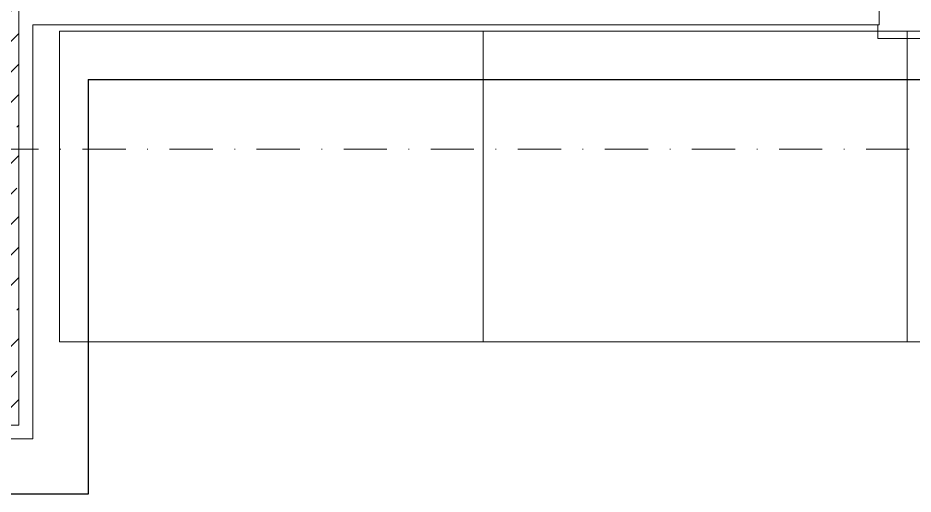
# Model space of a CAD drawing. Extents: x -1701 to 23780, y -363 to 7742.
# Drawn here: x 2662.4 to 2791.9, y 2735 to 2804 of the extents above; entities that cross this region are included whole.
import ezdxf

# ---------------------------------------------------------------- set-up
doc = ezdxf.new("R2010")
doc.units = 0
doc.header["$LTSCALE"] = 25
doc.header["$MEASUREMENT"] = 0
doc.linetypes.add('Audi$0$DASHDOT2', pattern=[0.5, 0.25, -0.125, 0, -0.125])
doc.layers.get('0').update_dxf_attribs({"color": 9, "lineweight": 9})
for name, color, linetype, lineweight in [('Audi$0$01', 8, 'Continuous', 9), ('Audi$0$05', 8, 'Continuous', 9), ('Audi$0$06D', 8, 'Continuous', 9), ('Audi$0$09W', 8, 'Continuous', 9), ('Audi$0$10', 8, 'Continuous', 9), ('Audi$0$14', 8, 'Continuous', 9), ('Audi$0$24', 8, 'Audi$0$DASHDOT2', 9), ('E-KABLO', 7, 'Continuous', 30)]:
    doc.layers.add(name, color=color, linetype=linetype, lineweight=lineweight)

# ---------------------------------------------------------------- blocks, each defined once
blk = doc.blocks.new('Audi$0$p-kolon_80x80')
at = {"layer": 'Audi$0$09W'}
h = blk.add_hatch(dxfattribs=at)
h.set_pattern_fill('ANSI33', color=256, scale=25, style=0)
h.set_pattern_definition([(45, (-1222.5, -385), (-4.419417, 4.419417), []), (45, (-1218.0806, -385), (-4.419417, 4.419417), [3.125, -1.5625])])
h.paths.add_polyline_path([(-40, -40), (40, -40), (40, 40), (-40, 40)])
blk.add_lwpolyline([(-40, -40), (40, -40), (40, 40), (-40, 40)], close=True)
blk = doc.blocks.new('Audi$0$P-AKS_AUDI')
at = {"layer": 'Audi$0$24'}
blk.add_lwpolyline([(-3840, 0), (360, 0)], dxfattribs=at)
blk = doc.blocks.new('Audi$0$fsdfsfsfsfd')
at = {"layer": 'Audi$0$06D', "elevation": 0}
blk.add_lwpolyline([(52591.75, -74474.98), (52589.75, -74474.98), (52589.75, -74595.98), (52591.75, -74595.98)], dxfattribs=at)
blk = doc.blocks.new('Audi$0$p-zemin kat')
at = {"layer": 'Audi$0$14'}
blk.add_lwpolyline([(2527.82, 2820), (2527.82, 2803), (2580.5, 2803), (2580.5, 2743), (2664.5, 2743), (2664.5, 2803), (2664.5, 2803), (2785, 2803), (2787, 2803), (2787, 2819.3)], dxfattribs=at)
at = {"xscale": -1, "rotation": 270}
blk.add_blockref('Audi$0$fsdfsfsfsfd', (77382.79, -49788.75), dxfattribs=at)
at = {"layer": 'Audi$0$01'}
blk.add_blockref('Audi$0$p-kolon_80x80', (2622.5, 2785), dxfattribs=at)
at = {"layer": 'Audi$0$24'}
blk.add_blockref('Audi$0$P-AKS_AUDI', (4722.5, 2785), dxfattribs=at)
blk = doc.blocks.new('Audi$0$Group-41-1')
for p, q in [((384804.5645, 69162.035), (384804.5645, 69161.585)), ((384805.1779, 69162.035), (384804.5645, 69162.035)), ((384805.1779, 69161.585), (384805.1779, 69162.035)), ((384804.5645, 69161.585), (384805.1779, 69161.585))]:
    blk.add_line(p, q)
at = {"flags": 128}
blk.add_lwpolyline([(384804.5645, 69162.035), (384805.1779, 69162.035), (384805.1779, 69161.585), (384804.5645, 69161.585)], close=True, dxfattribs=at)
blk = doc.blocks.new('Audi$0$Group-42-1')
at = {"layer": 'Audi$0$05', "color": 7}
for p in [(-1.2267, 0), (-0.6133, 0), (0, 0)]:
    blk.add_blockref('Audi$0$Group-41-1', p, dxfattribs=at)
blk = doc.blocks.new('Audi')
at = {"layer": 'Audi$0$05', "color": 7, "xscale": 100, "yscale": 100, "zscale": 100}
blk.add_blockref('Audi$0$Group-42-1', (-38477665.43, -6913401.44), dxfattribs=at)
at = {"layer": 'Audi$0$10'}
blk.add_blockref('Audi$0$p-zemin kat', (0, 0), dxfattribs=at)

msp = doc.modelspace()

# ---------------------------------------------------------------- linework, layer by layer
at = {"layer": 'E-KABLO', "color": 4}
for p, q in [((2672.5, 2795.06), (3270.5, 2795.06)), ((2672.5, 2795.06), (2672.5, 2735)), ((2672.5, 2735), (2572.5, 2735))]:
    msp.add_line(p, q, dxfattribs=at)

# ---------------------------------------------------------------- block references
at = {"color": 6}
msp.add_blockref('Audi', (0, 0), dxfattribs=at)

doc.saveas('drawing.dxf')
